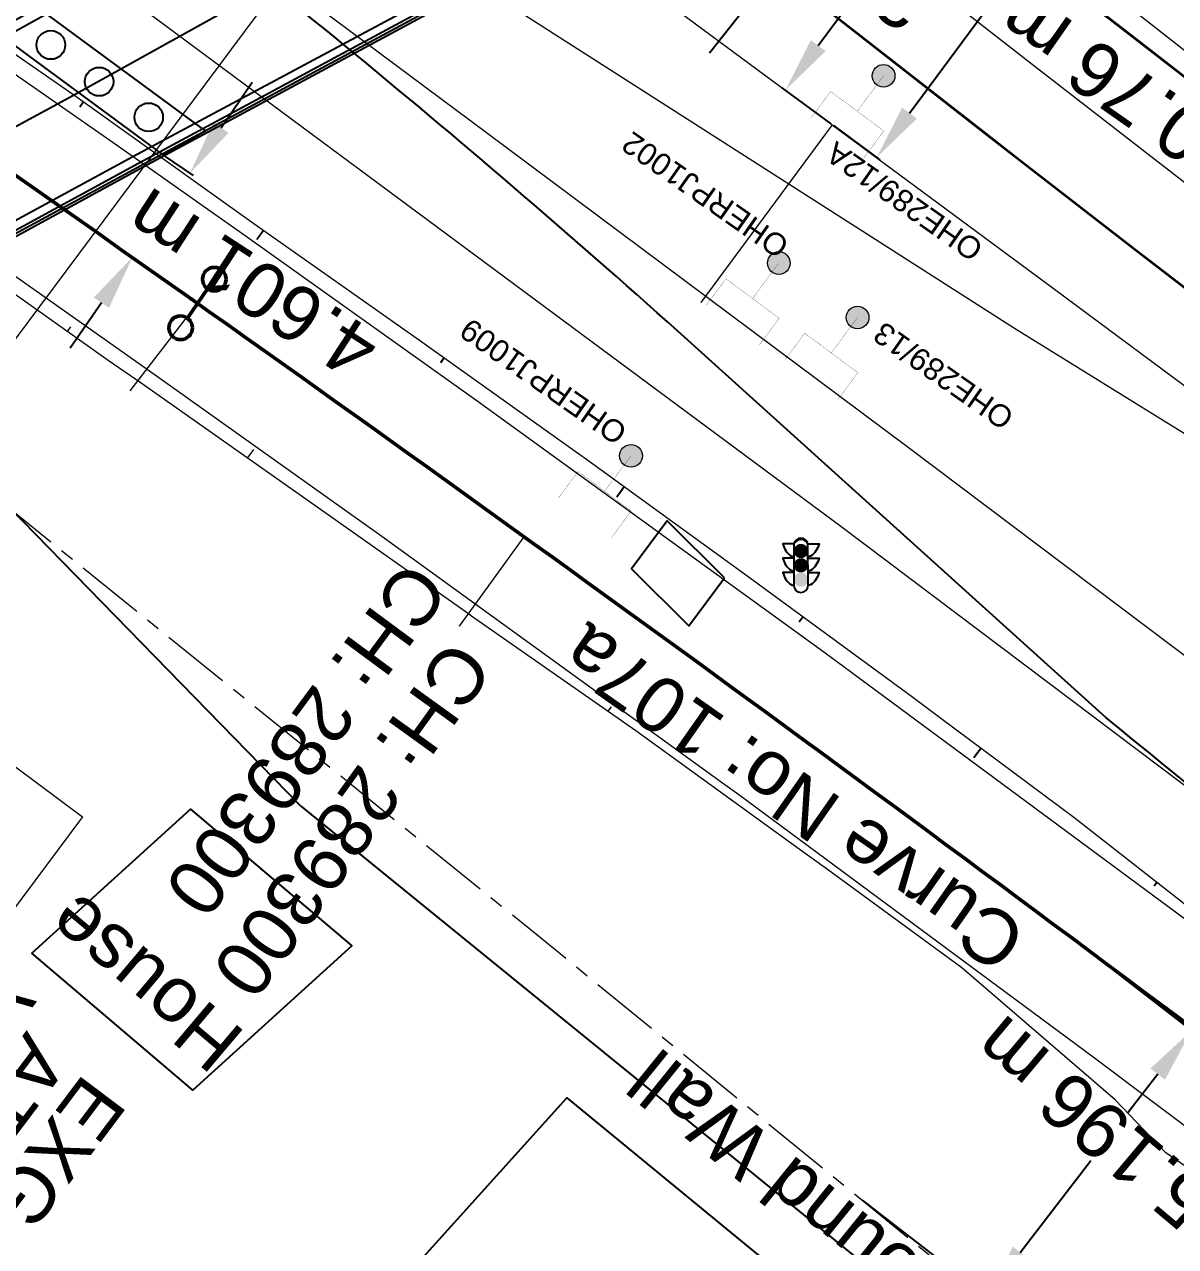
# Model space of a CAD drawing. Header units: metres. Extents: x 644418 to 1306172, y 3366650 to 6747308.
# Drawn here: x 653384.9 to 653437, y 3373385.6 to 3373441 of the extents above; entities that cross this region are included whole.
import ezdxf
from ezdxf.enums import TextEntityAlignment as Align

# ---------------------------------------------------------------- set-up
doc = ezdxf.new("R2010")
doc.units = ezdxf.units.M
doc.header["$MEASUREMENT"] = 0
doc.linetypes.add('CENTER', pattern=[2, 1.25, -0.25, 0.25, -0.25])
doc.layers.get('Defpoints').update_dxf_attribs({"lineweight": 0})
for name, color, linetype in [('BRIDGE_PARAPET', 7, 'Continuous'), ('C-ROAD-CNTR-N', 92, 'Continuous'), ('C-ROAD-CORR', 5, 'Continuous'), ('C-ROAD-STAN', 11, 'Continuous'), ('COMPOUND_WALL', 251, 'Continuous'), ('DFCC Boundary', 6, 'CENTER'), ('Dimension', 10, 'Continuous'), ('GRILL', 251, 'Continuous'), ('IR PROPOSALS', 190, 'Continuous'), ('PIER_OR_ABUTMENT', 7, 'Continuous'), ('PROPOSED DFCC FORMATION LINE', 187, 'Continuous'), ('PROPOSED FORMATION LINE - Connecting line', 187, 'Continuous'), ('RESIDENTIAL_BL_PUC', 251, 'Continuous'), ('SIGNAL_POST', 8, 'Continuous'), ('SUB_ROAD_CENTRE', 34, 'Continuous'), ('SUB_ROAD_EDGE', 34, 'Continuous'), ('toe line', 14, 'Continuous'), ('TOPO_TEXT', 251, 'Continuous')]:
    doc.layers.add(name, color=color, linetype=linetype)
for name, color, linetype, lineweight in [('Existing Chainage', 7, 'Continuous', 0), ('Existing IR Track', 143, 'Continuous', 0), ('Existing Railway Boundary', 7, 'CENTER', 0), ('IR Proposed Chainage', 190, 'Continuous', 0), ('IR Proposed Curve_Details', 190, 'Continuous', 0), ('LC DETAILS IN PLAN', 7, 'Continuous', 0), ('OHE MAST', 8, 'Continuous', 0), ('OHE MAST TEXT', 8, 'Continuous', 0), ('PROPOSED DFCC TOE LINE', 239, 'Continuous', 0), ('PROPOSED DFCC TOE SLOPES - Cut & Connection', 239, 'Continuous', 0), ('PROPOSED DFCC TRACK', 1, 'Continuous', 0)]:
    doc.layers.add(name, color=color, linetype=linetype, lineweight=lineweight)
doc.styles.get("Standard").update_dxf_attribs({"font": 'arial.ttf'})
doc.styles.add('Style-Arial', font='arial.ttf')
doc.dimstyles.new('DIM', dxfattribs={"dimtxt": 2.5, "dimasz": 2.5, "dimexe": 0.18, "dimexo": 0.0625, "dimgap": 0.09, "dimtad": 0, "dimtih": 1, "dimtoh": 1, "dimdec": 3, "dimzin": 0, "dimdsep": 46, "dimtxsty": 'Standard', "dimcen": 0.09, "dimadec": 0, "dimazin": 0, "dimtfac": 1, "dimtdec": 3, "dimtofl": 0, "dimtmove": 0, "dimatfit": 3, "dimfxl": 1, "dimtolj": 1, "dimtzin": 0, "dimarcsym": 0})

# ---------------------------------------------------------------- blocks, each defined once
blk = doc.blocks.new('SIG')
for color, points in [(1, [(-0.216, 0.418, 0.180295), (-0.007, 0.33, -0.00255), (0.006, 0.33, -0.00255), (0.018, 0.33, 0.180295), (0.227, 0.418, -0.002654), (0.247, 0.438, 0.184495), (0.329, 0.654, 1.000001), (-0.318, 0.654, 0.184495), (-0.236, 0.438, -0.002654)]), (2, [(0.227, -0.23, -0.002654), (0.247, -0.21, 0.184495), (0.329, 0.006, 1.000001), (-0.318, 0.006, 0.184495), (-0.236, -0.21, -0.002654), (-0.216, -0.23, 0.180295), (-0.007, -0.317, -0.00255), (0.006, -0.317, -0.00255), (0.018, -0.317, 0.180295)]), (3, [(0.227, -0.878, -0.002654), (0.247, -0.857, 0.184495), (0.329, -0.641, 1.000001), (-0.318, -0.641, 0.184495), (-0.236, -0.857, -0.002654), (-0.216, -0.878, 0.395599)])]:
    blk.add_hatch(color=color).paths.add_polyline_path(points)
for p, q in [((-0.311, 0.978), (-0.318, -0.904)), ((0.329, -0.904), (0.322, 0.978))]:
    blk.add_line(p, q)
for points in [[(-0.311, 0.978), (-0.812, 0.978, 0.198758), (-0.425, 0.415, 0.003814), (-0.313, 0.39, 0.003814)], [(0.322, 0.978), (0.824, 0.978, -0.198758), (0.436, 0.415, -0.003814), (0.324, 0.39, -0.003814)], [(-0.313, 0.33), (-0.812, 0.33, 0.198758), (-0.425, -0.233, 0.003727), (-0.316, -0.257, 0.003727)], [(0.324, 0.33), (0.824, 0.33, -0.198758), (0.436, -0.233, -0.003727), (0.327, -0.257, -0.003727)], [(-0.316, -0.317), (-0.812, -0.317, 0.198758), (-0.425, -0.88, 0.003639), (-0.318, -0.904)], [(0.327, -0.317), (0.824, -0.317, -0.198758), (0.436, -0.88, -0.003639), (0.329, -0.904)]]:
    blk.add_lwpolyline(points, format="xyb")
for centre, radius, start, end in [((0.006, 0.908), 0.324, 12.4049, 167.5951), ((0.006, 0.811), 0.357, 27.7578, 152.2422), ((0.006, -0.896), 0.324, 181.4572, 358.5428)]:
    blk.add_arc(centre, radius, start, end)
blk = doc.blocks.new('OHE MAST')
h = blk.add_hatch(color=256)
edge = h.paths.add_edge_path()
edge.add_arc((0, 0), 0.514, 0, 360)
at = {"const_width": 0.01, "flags": 128}
for points in [[(1.5, 3.5), (1.5, 2), (-1.5, 2), (-1.5, 3.5)], [(0, 2), (0, 0)]]:
    blk.add_lwpolyline(points, dxfattribs=at)
blk.add_circle((0, 0), 0.514)
blk = doc.blocks.new('*D1501')
at = {"layer": 'Defpoints', "color": 0, "transparency": 16777216}
for p in [(653432.064, 3373399.813), (653437.739, 3373395.433), (653422.779, 3373387.785)]:
    blk.add_point(p, dxfattribs=at)
at = {"layer": 'Dimension', "color": 0, "lineweight": -2, "transparency": 16777216}
for p, q in [((653432.114, 3373399.775), (653437.882, 3373395.323)), ((653436.212, 3373393.454), (653434.861, 3373391.705)), ((653429.981, 3373385.383), (653433.19, 3373389.54)), ((653422.828, 3373387.746), (653428.596, 3373383.294))]:
    blk.add_line(p, q, dxfattribs=at)
at = {"layer": 'Dimension', "color": 0, "transparency": 16777216}
for points in [[(653435.882, 3373393.708), (653436.541, 3373393.199), (653437.739, 3373395.433)], [(653429.652, 3373385.638), (653430.311, 3373385.128), (653428.454, 3373383.404)]]:
    blk.add_solid(points, dxfattribs=at)
at = {"layer": 'Dimension', "color": 0, "lineweight": 0, "transparency": 16777216, "insert": (653434.026, 3373390.622), "char_height": 2.5, "attachment_point": 5, "rotation": 140}
blk.add_mtext('\\A1;15.196 m', dxfattribs=at)
blk = doc.blocks.new('*D1503')
at = {"layer": 'Defpoints', "color": 0, "transparency": 16777216}
for p in [(653416.537, 3373450.162), (653414.306, 3373447.347), (653421.25, 3373446.426)]:
    blk.add_point(p, dxfattribs=at)
at = {"layer": 'Dimension', "color": 0, "lineweight": -2, "transparency": 16777216}
for p, q in [((653416.586, 3373450.123), (653421.391, 3373446.314)), ((653422.803, 3373448.385), (653424.356, 3373450.345)), ((653414.355, 3373447.308), (653419.16, 3373443.5)), ((653417.466, 3373441.652), (653415.913, 3373439.693))]:
    blk.add_line(p, q, dxfattribs=at)
at = {"layer": 'Dimension', "color": 0, "transparency": 16777216}
for points in [[(653422.477, 3373448.644), (653423.13, 3373448.127), (653421.25, 3373446.426)], [(653417.14, 3373441.911), (653417.793, 3373441.393), (653419.019, 3373443.611)]]:
    blk.add_solid(points, dxfattribs=at)
at = {"layer": 'Dimension', "color": 0, "lineweight": 0, "transparency": 16777216, "insert": (653420.135, 3373445.019), "char_height": 2.5, "attachment_point": 5, "rotation": 147}
blk.add_mtext('\\A1;3.592 m', dxfattribs=at)
blk = doc.blocks.new('*D1506')
at = {"layer": 'Defpoints', "color": 0, "transparency": 16777216}
for p in [(653391.15, 3373435.087), (653388.553, 3373431.289), (653389.769, 3373430.457)]:
    blk.add_point(p, dxfattribs=at)
at = {"layer": 'Dimension', "color": 0, "lineweight": -2, "transparency": 16777216}
for p, q in [((653393.777, 3373436.319), (653395.188, 3373438.383)), ((653391.202, 3373435.052), (653392.515, 3373434.154)), ((653388.604, 3373431.254), (653389.917, 3373430.356)), ((653388.358, 3373428.394), (653386.946, 3373426.33))]:
    blk.add_line(p, q, dxfattribs=at)
at = {"layer": 'Dimension', "color": 0, "transparency": 16777216}
for points in [[(653393.433, 3373436.554), (653394.121, 3373436.084), (653392.366, 3373434.255)], [(653388.014, 3373428.629), (653388.702, 3373428.159), (653389.769, 3373430.457)]]:
    blk.add_solid(points, dxfattribs=at)
at = {"layer": 'Dimension', "color": 0, "lineweight": 0, "transparency": 16777216, "insert": (653395.182, 3373429.23), "char_height": 2.5, "attachment_point": 5, "rotation": 147}
blk.add_mtext('\\A1;4.601 m', dxfattribs=at)
blk = doc.blocks.new('*D1867')
at = {"layer": 'Defpoints', "color": 0, "linetype": 'Continuous', "ltscale": 0.5, "transparency": 16777216}
for p in [(653433.813, 3373453.148), (653435.82, 3373451.666), (653421.476, 3373436.452)]:
    blk.add_point(p, dxfattribs=at)
at = {"layer": 'DFCC Boundary', "color": 0, "linetype": 'Continuous', "lineweight": -2, "ltscale": 0.5, "transparency": 16777216}
for p, q in [((653433.863, 3373453.111), (653435.965, 3373451.559)), ((653424.969, 3373436.98), (653434.334, 3373449.655)), ((653421.526, 3373436.415), (653423.628, 3373434.862))]:
    blk.add_line(p, q, dxfattribs=at)
at = {"layer": 'DFCC Boundary', "color": 0, "linetype": 'Continuous', "ltscale": 0.5, "transparency": 16777216}
for points in [[(653433.999, 3373449.902), (653434.67, 3373449.407), (653435.82, 3373451.666)], [(653424.634, 3373437.227), (653425.304, 3373436.732), (653423.483, 3373434.969)]]:
    blk.add_solid(points, dxfattribs=at)
at = {"layer": 'DFCC Boundary', "color": 0, "linetype": 'Continuous', "ltscale": 0.5, "transparency": 16777216, "insert": (653434.595, 3373438.069), "char_height": 2.5, "attachment_point": 5, "rotation": 145}
blk.add_mtext('\\A1;20.76 m', dxfattribs=at)
blk = doc.blocks.new('*D1868')
at = {"layer": 'Defpoints', "color": 0, "linetype": 'Continuous', "ltscale": 0.5, "transparency": 16777216}
for p in [(653438.639, 3373464.132), (653440.767, 3373462.559), (653421.476, 3373436.452)]:
    blk.add_point(p, dxfattribs=at)
at = {"layer": 'DFCC Boundary', "color": 0, "linetype": 'Continuous', "lineweight": -2, "ltscale": 0.5, "transparency": 16777216}
for p, q in [((653440.717, 3373462.596), (653438.494, 3373464.239)), ((653420.834, 3373440.035), (653437.153, 3373462.121)), ((653421.426, 3373436.489), (653419.203, 3373438.131))]:
    blk.add_line(p, q, dxfattribs=at)
at = {"layer": 'DFCC Boundary', "color": 0, "linetype": 'Continuous', "ltscale": 0.5, "transparency": 16777216}
for points in [[(653436.818, 3373462.369), (653437.488, 3373461.873), (653438.639, 3373464.132)], [(653420.499, 3373440.283), (653421.169, 3373439.788), (653419.348, 3373438.024)]]:
    blk.add_solid(points, dxfattribs=at)
at = {"layer": 'DFCC Boundary', "color": 0, "linetype": 'Continuous', "ltscale": 0.5, "transparency": 16777216, "insert": (653427.855, 3373456.221), "char_height": 2.5, "attachment_point": 5, "rotation": 145}
blk.add_mtext('\\A1;32.46 m', dxfattribs=at)

msp = doc.modelspace()

# ---------------------------------------------------------------- linework, layer by layer
at = {"layer": 'BRIDGE_PARAPET', "linetype": 'Continuous'}
for points in [[(653206.44, 3373275.72, 273.232), (653294.92, 3373373.208, 276.923), (653306.134, 3373384.737, 277.417), (653313.992, 3373391.273, 277.745), (653323.374, 3373397.796, 278.042), (653335.685, 3373404.994, 278.453), (653360.951, 3373418.879, 278.987), (653390.042, 3373434.719, 279.114), (653410.549, 3373445.764, 279.223), (653420.361, 3373452.028, 279.317), (653429.906, 3373462.373, 279.167), (653435.736, 3373474.772, 278.794), (653438.377, 3373486.383, 278.395), (653439.82, 3373504.247, 277.755), (653442.22, 3373533.556, 276.681), (653445.599, 3373571.064, 275.567), (653448.131, 3373594.696, 274.844), (653451.241, 3373616.826, 274.141), (653457.184, 3373655.546, 272.991), (653464.501, 3373703.492, 271.481)], [(653464.773, 3373703.453, 271.486), (653457.449, 3373655.48, 272.986), (653451.439, 3373616.756, 274.169), (653448.329, 3373594.626, 274.872), (653445.797, 3373570.994, 275.595), (653442.418, 3373533.486, 276.709), (653440.018, 3373504.177, 277.783), (653438.575, 3373486.313, 278.423), (653435.934, 3373474.702, 278.822), (653430.11, 3373462.187, 279.153), (653420.565, 3373451.842, 279.303), (653410.753, 3373445.578, 279.209), (653390.246, 3373434.533, 279.1), (653361.032, 3373418.593, 278.985), (653335.743, 3373404.754, 278.454), (653323.469, 3373397.598, 278.029), (653314.156, 3373391.103, 277.732), (653306.298, 3373384.567, 277.404), (653295.116, 3373373.012, 276.923), (653265.419, 3373340.427, 275.652), (653235.314, 3373307.141, 274.393)]]:
    msp.add_polyline3d(points, dxfattribs=at)
at = {"layer": 'C-ROAD-CNTR-N', "color": 190, "linetype": 'Continuous', "lineweight": 50, "flags": 128}
for points in [[(653392.4241, 3373428.5629), (653391.3701, 3373429.3072), (653390.3156, 3373430.0509), (653389.2607, 3373430.794), (653388.2054, 3373431.5364), (653387.1497, 3373432.2783), (653386.0935, 3373433.0196), (653385.037, 3373433.7603), (653383.9801, 3373434.5005)], [(653392.2521, 3373427.6976), (653393.1676, 3373429.0184)]]:
    msp.add_lwpolyline(points, dxfattribs=at)
msp.add_lwpolyline([(653444.3638, 3373390.5893, 0.0080431), (653392.4241, 3373428.5629)], format="xyb", dxfattribs=at)
at = {"layer": 'C-ROAD-CNTR-N', "color": 190, "linetype": 'Continuous', "lineweight": 50}
for centre in [(653393.4728, 3373429.4587), (653391.9469, 3373427.2573)]:
    msp.add_circle(centre, 0.5357, dxfattribs=at)
at = {"layer": 'C-ROAD-CORR', "color": 11, "linetype": 'Continuous', "lineweight": -3}
for p, q in [((653392.4264, 3373428.5662, 267.7132), (653392.4241, 3373428.5629, 268.1132)), ((653392.4241, 3373428.5629, 267.7132), (653392.4264, 3373428.5662, 267.7132))]:
    msp.add_line(p, q, dxfattribs=at)
at = {"layer": 'C-ROAD-STAN', "color": 11, "linetype": 'Continuous', "lineweight": -3}
msp.add_circle((653392.4241, 3373428.5629), 0.05, dxfattribs=at)
at = {"layer": 'COMPOUND_WALL', "ltscale": 5}
msp.add_line((653397.378, 3373405.607), (653363.941, 3373439.873), dxfattribs=at)
at = {"layer": 'COMPOUND_WALL', "linetype": 'Continuous'}
msp.add_polyline3d([(653397.378, 3373405.607, 268.294), (653447.511, 3373364.858, 267.276)], dxfattribs=at)
at = {"layer": 'Existing Chainage', "color": 0, "linetype": 'Continuous', "lineweight": 13, "flags": 128}
msp.add_lwpolyline([(653415.5334, 3373428.4093), (653421.4761, 3373436.452)], dxfattribs=at)
at = {"layer": 'Existing IR Track', "flags": 128}
for points in [[(653506.3207, 3373353.1243), (653482.1744, 3373372.2848), (653450.791, 3373396.4534), (653421.9196, 3373418.2064), (653383.4214, 3373446.7403), (653355.0438, 3373467.6945), (653331.164, 3373485.2442), (653322.0421, 3373492.0109), (653304.4983, 3373504.9733), (653304.2022, 3373505.2013), (653298.9105, 3373509.1454), (653277.3417, 3373525.0611), (653271.7085, 3373529.2226), (653267.6726, 3373532.2032), (653262.331, 3373536.1541), (653238.8115, 3373553.5782), (653225.6563, 3373563.2586), (653201.0742, 3373581.5641), (653174.1568, 3373601.5586), (653150.8967, 3373618.7451)], [(653360.1747, 3373475.8071), (653378.8232, 3373462.1861), (653385.1395, 3373457.4418), (653390.0208, 3373453.8669), (653402.3702, 3373444.7422), (653408.9949, 3373440.5002), (653429.7214, 3373427.24), (653437.7712, 3373422.2574), (653440.9324, 3373420.251), (653444.396, 3373417.9937), (653450.1846, 3373414.2185), (653458.9801, 3373408.0513), (653467.6061, 3373401.5867)], [(653357.7978, 3373471.7026), (653367.2776, 3373464.7145), (653373.0763, 3373460.4049), (653387.1293, 3373450.0162), (653405.8059, 3373436.0953), (653424.8494, 3373421.901), (653439.2893, 3373411.0237), (653453.6079, 3373400.237), (653469.3095, 3373388.1441), (653485.0421, 3373376.0274), (653497.183, 3373366.6049)], [(653376.23, 3373469.8555), (653393.0325, 3373457.469), (653411.52, 3373443.8086), (653431.0731, 3373429.3607), (653438.8585, 3373423.5719), (653441.7676, 3373421.3812), (653445.0928, 3373418.8665), (653450.5834, 3373414.7133), (653459.2225, 3373408.1259), (653467.6229, 3373401.5735), (653474.9041, 3373395.7322), (653488.0181, 3373385.2114), (653502.3187, 3373373.5765)]]:
    msp.add_lwpolyline(points, dxfattribs=at)
at = {"layer": 'Existing Railway Boundary', "color": 244, "ltscale": 2.5, "flags": 128}
msp.add_lwpolyline([(653287.1868, 3373490.7761), (653287.1868, 3373490.7761), (653292.5786, 3373487.0389), (653297.5635, 3373483.6522), (653306.0342, 3373477.8261), (653312.2973, 3373473.5275), (653319.1325, 3373468.8218), (653324.4146, 3373465.1867), (653330.0555, 3373461.3048), (653336.5668, 3373456.8592), (653336.6384, 3373456.8173), (653340.7282, 3373453.9974), (653343.2403, 3373451.9847), (653352.4152, 3373444.6524), (653358.0285, 3373440.1303), (653371.6525, 3373429.2121), (653389.7347, 3373414.6037), (653408.162, 3373399.7164), (653422.1189, 3373388.3233), (653435.9047, 3373377.0691), (653451.0231, 3373364.4563), (653461.997, 3373355.304), (653466.3705, 3373351.8768), (653478.3874, 3373342.3877), (653490.2903, 3373332.9886), (653503.0713, 3373322.8822), (653515.8676, 3373312.764), (653539.401, 3373294.3874), (653563.1455, 3373275.8459), (653576.9172, 3373265.4499), (653590.5516, 3373255.1576), (653605.287, 3373244.0961), (653605.3129, 3373244.0761), (653620.1179, 3373233.1556), (653628.6761, 3373226.8733)], dxfattribs=at)
at = {"layer": 'GRILL', "linetype": 'Continuous'}
msp.add_polyline3d([(653464.601, 3373703.529, 271.727), (653457.328, 3373655.496, 273.233), (653451.257, 3373616.798, 274.412), (653448.337, 3373594.631, 274.807), (653445.955, 3373571, 275.842), (653442.531, 3373533.534, 276.956), (653441.522, 3373521.895, 277.358), (653438.579, 3373486.334, 278.423), (653435.979, 3373474.497, 278.854), (653430.121, 3373462.617, 279.152), (653420.48, 3373451.954, 279.333), (653410.619, 3373445.641, 279.23), (653391.759, 3373435.472, 279.392), (653360.938, 3373418.775, 279.254), (653335.679, 3373404.865, 278.697), (653323.413, 3373397.684, 278.319), (653314.015, 3373391.165, 277.98), (653294.953, 3373373.08, 277.175), (653265.306, 3373340.499, 275.909), (653235.253, 3373307.284, 274.636), (653206.467, 3373275.634, 273.4), (653174.115, 3373239.813, 272.036)], dxfattribs=at)
msp.add_polyline3d([(653416.586, 3373415.93, 269.926), (653413.989, 3373418.512, 269.775), (653412.375, 3373416.343, 269.817), (653414.9742, 3373413.7588, 269.817)], close=True, dxfattribs=at)
at = {"layer": 'IR PROPOSALS'}
msp.add_lwpolyline([(653454.6385, 3373393.3574, -0.0119973), (653433.8584, 3373409.6126), (653415.3863, 3373426.2794, 0.0224549), (653384.8063, 3373451.4751)], format="xyb", dxfattribs=at)
at = {"layer": 'IR Proposed Chainage', "flags": 128}
for points in [[(653389.6546, 3373424.4), (653392.7098, 3373428.358)], [(653404.5864, 3373413.7379), (653407.5097, 3373417.7943)]]:
    msp.add_lwpolyline(points, dxfattribs=at)
at = {"layer": 'LC DETAILS IN PLAN', "linetype": 'Continuous', "lineweight": 0, "flags": 128}
msp.add_lwpolyline([(653396.555, 3373442.9901), (653375.1683, 3373414.2949), (653387.5011, 3373405.1032), (653359.7688, 3373367.894)], dxfattribs=at)
at = {"layer": 'PIER_OR_ABUTMENT', "linetype": 'Continuous'}
msp.add_lwpolyline([(653385.47, 3373441.766), (653393.07, 3373436.155), (653391.15, 3373435.087), (653383.55, 3373440.698)], close=True, dxfattribs=at)
for centre, radius in [((653386.069, 3373440.066, 268.889), 0.649), ((653388.2565, 3373438.4035, 268.815), 0.6476), ((653390.5015, 3373436.791, 268.9), 0.6461)]:
    msp.add_circle(centre, radius, dxfattribs=at)
at = {"layer": 'PROPOSED DFCC FORMATION LINE', "lineweight": 0, "flags": 128}
for points in [[(653469.9177, 3373404.2458), (653462.9486, 3373409.5389), (653461.7337, 3373410.4621), (653455.981, 3373414.8379), (653449.0183, 3373420.1473), (653445.8177, 3373422.5947), (653442.0639, 3373425.4717), (653435.1214, 3373430.8155), (653429.9536, 3373434.8159), (653428.1941, 3373436.183), (653421.2857, 3373441.5788), (653414.3997, 3373447.0072), (653414.1833, 3373447.1787), (653406.6938, 3373453.1492), (653399.0236, 3373459.3356), (653398.5481, 3373459.7215), (653391.3893, 3373465.5663), (653383.7911, 3373471.841)], [(653469.9479, 3373404.2857), (653462.9789, 3373409.5787), (653461.764, 3373410.5019), (653456.0113, 3373414.8777), (653449.0487, 3373420.1871), (653445.8481, 3373422.6344), (653442.0944, 3373425.5114), (653435.1519, 3373430.855), (653429.9843, 3373434.8554), (653428.2248, 3373436.2225), (653421.3165, 3373441.6182), (653414.4307, 3373447.0464), (653414.2144, 3373447.2178), (653406.7251, 3373453.1882), (653399.0551, 3373459.3744), (653398.5796, 3373459.7604), (653391.421, 3373465.6049), (653383.8231, 3373471.8795)], [(653474.4835, 3373410.2588), (653474.4835, 3373410.2588), (653467.5164, 3373415.5504), (653466.3022, 3373416.473), (653460.5546, 3373420.8449), (653453.6016, 3373426.147), (653450.4067, 3373428.59), (653446.6607, 3373431.4611), (653439.7354, 3373436.7915), (653434.5831, 3373440.78), (653432.8293, 3373442.1427), (653425.9458, 3373447.519), (653419.0884, 3373452.9248), (653418.873, 3373453.0955), (653411.4167, 3373459.0396), (653403.7804, 3373465.1986), (653403.307, 3373465.5828), (653396.18, 3373471.4017)], [(653474.5138, 3373410.2986), (653474.5138, 3373410.2986), (653467.5466, 3373415.5902), (653466.3325, 3373416.5129), (653460.5849, 3373420.8847), (653453.6319, 3373426.1868), (653450.4371, 3373428.6297), (653446.6911, 3373431.5007), (653439.766, 3373436.8311), (653434.6137, 3373440.8195), (653432.86, 3373442.1821), (653425.9766, 3373447.5584), (653419.1195, 3373452.964), (653418.9041, 3373453.1347), (653411.448, 3373459.0786), (653403.812, 3373465.2374), (653403.3386, 3373465.6217), (653396.2117, 3373471.4403)]]:
    msp.add_lwpolyline(points, dxfattribs=at)
at = {"layer": 'PROPOSED DFCC TOE LINE', "lineweight": 0, "flags": 128}
msp.add_lwpolyline([(653418.5618, 3373454.8948), (653420.746, 3373457.6608), (653425.4439, 3373453.9511), (653423.2779, 3373451.2081), (653426.7174, 3373448.5027), (653433.5073, 3373443.0144), (653435.1988, 3373441.5732), (653440.3274, 3373437.5581), (653447.2212, 3373432.1914), (653450.9156, 3373429.2548), (653454.0968, 3373426.7953), (653461.0204, 3373421.4567), (653466.7439, 3373417.0541), (653467.953, 3373416.1249), (653474.8913, 3373410.7958)], dxfattribs=at)
at = {"layer": 'PROPOSED DFCC TOE SLOPES - Cut & Connection', "color": 190, "flags": 128}
for points in [[(653387.3784, 3373437.2617), (653387.544, 3373437.4989)], [(653387.3784, 3373437.2617), (653387.544, 3373437.4989)], [(653387.3916, 3373437.2523), (653387.5581, 3373437.4889)], [(653387.3916, 3373437.2523), (653387.5581, 3373437.4889)], [(653395.4024, 3373431.2598), (653395.6982, 3373431.68)], [(653395.4024, 3373431.2598), (653395.6982, 3373431.68)], [(653395.4182, 3373431.2486), (653395.7161, 3373431.6674)], [(653395.4182, 3373431.2486), (653395.7161, 3373431.6674)], [(653499.8956, 3373341.1131), (653483.6104, 3373352.7468), (653472.5186, 3373361.5103), (653467.9302, 3373365.1621), (653464.5483, 3373367.5443), (653456.4076, 3373373.3435), (653451.5929, 3373376.6845), (653448.1952, 3373379.0326), (653441.39, 3373386.563), (653436.5782, 3373389.8978), (653434.2792, 3373392.2936), (653427.341, 3373398.2619), (653421.2458, 3373402.7173), (653419.9674, 3373403.6478), (653412.5728, 3373409.0044), (653405.0861, 3373414.233), (653404.9917, 3373414.3002), (653397.6206, 3373419.489), (653390.1533, 3373424.7416), (653388.6657, 3373425.7777), (653381.997, 3373430.4939)], [(653386.9523, 3373427.3013), (653386.8057, 3373427.0932)], [(653386.9523, 3373427.3013), (653386.8057, 3373427.0932)], [(653395.2456, 3373421.7422), (653394.9694, 3373421.3539)], [(653395.2456, 3373421.7422), (653394.9694, 3373421.3539)], [(653411.7027, 3373419.6042), (653412.038, 3373420.0705)], [(653411.7027, 3373419.6042), (653412.038, 3373420.0705)], [(653411.7185, 3373419.5927), (653412.056, 3373420.0574)], [(653411.7185, 3373419.5927), (653412.056, 3373420.0574)], [(653403.2474, 3373415.7739), (653403.1301, 3373415.6107)], [(653403.2474, 3373415.7739), (653403.1301, 3373415.6107)], [(653419.9752, 3373413.9442), (653420.141, 3373414.1725)], [(653419.9752, 3373413.9442), (653420.141, 3373414.1725)], [(653419.9913, 3373413.9323), (653420.1583, 3373414.1599)], [(653419.9913, 3373413.9323), (653420.1583, 3373414.1599)], [(653411.4542, 3373410.0917), (653411.3067, 3373409.8886)], [(653411.4542, 3373410.0917), (653411.3067, 3373409.8886)], [(653427.8871, 3373407.7894), (653428.2078, 3373408.2265)], [(653427.8871, 3373407.7894), (653428.2078, 3373408.2265)], [(653427.9041, 3373407.7769), (653428.2271, 3373408.2122)], [(653427.9041, 3373407.7769), (653428.2271, 3373408.2122)], [(653436.0573, 3373401.9831), (653436.1796, 3373402.148)], [(653436.0573, 3373401.9831), (653436.1796, 3373402.148)], [(653436.0719, 3373401.9719), (653436.1949, 3373402.1361)], [(653436.0719, 3373401.9719), (653436.1949, 3373402.1361)]]:
    msp.add_lwpolyline(points, dxfattribs=at)
at = {"layer": 'PROPOSED DFCC TOE SLOPES - Cut & Connection', "color": 190}
for points in [[(653496.7304, 3373345.5973, 267.4639), (653480.8986, 3373357.8183, 267.4699), (653473.8617, 3373363.2503, 267.4725), (653465.0673, 3373370.0353, 267.4758), (653449.2147, 3373382.1968, 267.4817), (653442.1466, 3373387.5637, 267.4843), (653433.2824, 3373394.2273, 267.4876), (653417.2329, 3373406.098, 267.4936), (653416.4969, 3373406.6364, 267.4938), (653401.0655, 3373417.8075, 267.4995), (653390.5451, 3373425.2959, 267.5033), (653384.7813, 3373429.3561, 267.5054), (653368.393, 3373440.7825, 267.5113), (653357.7602, 3373448.1462, 267.5152), (653351.9529, 3373452.1651, 267.5172), (653335.5069, 3373463.5463, 267.5232), (653319.061, 3373474.9275, 267.5291)], [(653501.3133, 3373351.5342, 267.4639), (653485.4815, 3373363.7552, 267.4699), (653478.4446, 3373369.1872, 267.4725), (653469.6456, 3373375.9757, 267.4758), (653453.7616, 3373388.1613, 267.4817), (653446.6699, 3373393.5462, 267.4843), (653437.7723, 3373400.2348, 267.4876), (653421.6626, 3373412.1501, 267.4936), (653420.9238, 3373412.6905, 267.4938), (653405.4345, 3373423.9036, 267.4995), (653394.8746, 3373431.4201, 267.5033), (653389.091, 3373435.4943, 267.5054), (653372.6674, 3373446.9452, 267.5113), (653362.0282, 3373454.3134, 267.5152), (653356.2208, 3373458.3324, 267.5172), (653339.7749, 3373469.7136, 267.5232)]]:
    msp.add_polyline3d(points, dxfattribs=at)
at = {"layer": 'PROPOSED DFCC TRACK', "color": 12, "flags": 128}
msp.add_lwpolyline([(653890.1959, 3373089.8846), (653472.2157, 3373407.2722), (653465.2476, 3373412.5645), (653458.2829, 3373417.8613), (653451.3251, 3373423.1671), (653444.3775, 3373428.4862), (653437.4437, 3373433.8233), (653430.5271, 3373439.1826), (653423.6312, 3373444.5686), (653416.7596, 3373449.9856, -0.0057837), (653386.2193, 3373474.7641)], format="xyb", dxfattribs=at)
at = {"layer": 'PROPOSED FORMATION LINE - Connecting line', "lineweight": 0, "flags": 128}
for points in [[(653374.3225, 3373446.7561), (653377.409, 3373444.5694), (653378.8917, 3373443.5159), (653387.1168, 3373437.8038), (653393.7911, 3373433.0416), (653395.2709, 3373431.9807), (653402.7701, 3373426.703), (653410.1409, 3373421.4454), (653410.2355, 3373421.3775), (653417.6595, 3373415.9943), (653425.0517, 3373410.5676), (653426.3291, 3373409.6244), (653432.4122, 3373405.0982), (653439.6337, 3373399.4432), (653442.2204, 3373397.4057), (653446.8521, 3373393.7871), (653454.9022, 3373387.823), (653458.2481, 3373385.3809), (653462.9866, 3373381.9105), (653470.9239, 3373375.8142), (653474.1936, 3373373.2797), (653478.8284, 3373369.6844), (653486.4066, 3373363.7735)], [(653499.8956, 3373341.1131), (653483.6104, 3373352.7468), (653472.5186, 3373361.5103), (653467.9302, 3373365.1621), (653464.5483, 3373367.5443), (653456.4076, 3373373.3435), (653451.5929, 3373376.6845), (653448.1952, 3373379.0326), (653441.39, 3373386.563), (653436.5782, 3373389.8978), (653434.2792, 3373392.2936), (653427.341, 3373398.2619), (653421.2458, 3373402.7173), (653419.9674, 3373403.6478), (653412.5728, 3373409.0044), (653405.0861, 3373414.233), (653404.9917, 3373414.3002), (653397.6206, 3373419.489), (653390.1533, 3373424.7416), (653388.6657, 3373425.7777), (653381.997, 3373430.4939)]]:
    msp.add_lwpolyline(points, dxfattribs=at)
at = {"layer": 'RESIDENTIAL_BL_PUC', "linetype": 'Continuous'}
for points in [[(653385.212, 3373398.934, 271.614), (653392.39, 3373405.452, 270.974), (653399.697, 3373399.264, 271.509), (653392.5034, 3373392.7318, 271.509)], [(653400.336, 3373382.281, 271.94), (653409.444, 3373392.384, 271.924), (653422.378, 3373381.751, 271.565), (653413.27, 3373371.648, 271.565)]]:
    msp.add_polyline3d(points, close=True, dxfattribs=at)
at = {"layer": 'SUB_ROAD_CENTRE', "linetype": 'Continuous'}
msp.add_polyline3d([(653232.021, 3373310.079, 273.721), (653262.461, 3373343.699, 275.039), (653291.346, 3373375.819, 276.228), (653303.038, 3373387.956, 276.792), (653311.883, 3373395.472, 277.124), (653320.917, 3373401.597, 277.439), (653334.062, 3373409.09, 277.813), (653358.881, 3373422.509, 278.343), (653387.064, 3373437.784, 278.358), (653408.346, 3373449.6, 278.339), (653416.996, 3373455.603, 278.295), (653425.202, 3373464.62, 278.109), (653431.347, 3373476.429, 277.804), (653433.456, 3373486.588, 277.448), (653435.542, 3373504.19, 276.948), (653438.32, 3373533.71, 276.043), (653441.659, 3373571.47, 274.906), (653443.954, 3373595.094, 274.184), (653447.012, 3373616.963, 273.565), (653452.962, 3373655.505, 272.312), (653460.394, 3373704.4, 270.767), (653466.58, 3373745.419, 269.475)], dxfattribs=at)
at = {"layer": 'SUB_ROAD_EDGE', "linetype": 'Continuous'}
for points in [[(653138.931, 3373212.941, 269.707), (653167.901, 3373244.913, 270.99), (653229.135, 3373312.464, 273.619), (653258.806, 3373345.067, 273.952), (653288.371, 3373378.172, 276.233), (653300.002, 3373390.532, 276.825), (653318.6, 3373404.853, 277.485), (653332.249, 3373412.416, 277.84), (653356.554, 3373425.54, 278.254), (653383.109, 3373439.947, 278.303), (653406.005, 3373452.648, 278.226), (653414.323, 3373458.439, 278.143), (653422.063, 3373466.969, 277.902), (653427.885, 3373478.106, 277.65), (653429.861, 3373486.762, 277.359), (653431.622, 3373504.402, 276.863), (653434.556, 3373534.075, 275.989), (653437.942, 3373572.541, 274.833), (653440.231, 3373595.569, 274.109), (653443.21, 3373616.911, 273.482), (653449.283, 3373656.112, 272.241), (653456.802, 3373705.379, 270.738), (653463.01, 3373746.688, 269.4), (653464.801, 3373759.277, 268.986)], [(653144.315, 3373207.877, 269.688), (653173.813, 3373240.246, 271.045), (653206.151, 3373276.014, 272.439), (653234.902, 3373307.586, 273.623), (653265.002, 3373340.964, 274.931), (653294.528, 3373373.483, 276.184), (653305.912, 3373384.969, 276.692), (653313.829, 3373391.587, 276.987), (653323.192, 3373398.185, 277.339), (653335.571, 3373405.385, 277.719), (653360.632, 3373419.182, 278.237), (653389.787, 3373435.01, 278.317), (653410.474, 3373446.099, 278.483), (653420.286, 3373452.363, 278.577), (653429.615, 3373462.704, 278.391)]]:
    msp.add_polyline3d(points, dxfattribs=at)
at = {"layer": 'toe line', "color": 190, "lineweight": 0, "flags": 128}
for points in [[(653403.728, 3373425.6786), (653403.889, 3373425.9049)], [(653403.728, 3373425.6786), (653403.889, 3373425.9049)], [(653403.745, 3373425.6664), (653403.9071, 3373425.892)], [(653403.745, 3373425.6664), (653403.9071, 3373425.892)]]:
    msp.add_lwpolyline(points, dxfattribs=at)

# ---------------------------------------------------------------- block references
at = {"layer": 'OHE MAST', "color": 2, "rotation": 143.3908318566117}
for p in [(653423.793, 3373438.67), (653419.05, 3373430.188), (653422.616, 3373427.723), (653412.351, 3373421.458)]:
    msp.add_blockref('OHE MAST', p, dxfattribs=at)
at = {"layer": 'SIGNAL_POST', "linetype": 'Continuous'}
msp.add_blockref('SIG', (653420.045, 3373416.494, 269.052), dxfattribs=at)

# ---------------------------------------------------------------- texts
at = {"layer": 'Existing Chainage', "color": 0, "linetype": 'Continuous', "lineweight": 0, "insert": (653392.0974, 3373401.1228), "char_height": 2.5, "attachment_point": 6, "rotation": 233.53917, "line_spacing_factor": 0.6, "style": 'Style-Arial'}
msp.add_mtext('CH: 289300', dxfattribs=at)
at = {"layer": 'IR Proposed Chainage', "insert": (653405.1603, 3373412.5541), "char_height": 2.5, "attachment_point": 4, "rotation": 234.22141, "line_spacing_factor": 0.6, "style": 'Style-Arial'}
msp.add_mtext('CH: 289300', dxfattribs=at)
at = {"layer": 'IR Proposed Curve_Details', "linetype": 'Continuous', "style": 'Style-Arial'}
msp.add_text('Curve No: 107a', height=2.5, rotation=145, dxfattribs=at).set_placement((653430.4343, 3373399.9663))
at = {"layer": 'LC DETAILS IN PLAN'}
for s, p in [('VERTICAL CLEARANCE = 6.62 m', (653383.4588, 3373398.2686)), ('AT CH: 289319.487 m', (653384.9807, 3373395.4577)), ('EXG. BR. NO. ROB', (653387.5938, 3373393.5618))]:
    msp.add_text(s, height=2.5, rotation=233, dxfattribs=at).set_placement(p)
at = {"layer": 'OHE MAST TEXT'}
for s, p in [('OHERPJ1002', (653415.7142, 3373433.2716)), ('OHE289/12A', (653424.7309, 3373432.9725)), ('OHERPJ1009', (653408.381, 3373424.8191, 269.955)), ('OHE289/13', (653426.5075, 3373425.0737))]:
    msp.add_text(s, height=1, rotation=145, dxfattribs=at).set_placement(p, align=Align.MIDDLE_CENTER)
at = {"layer": 'TOPO_TEXT'}
for s, rotation, p in [('House', 139.75977, (653394.9681, 3373395.285)), ('Compound Wall', 141, (653432.9238, 3373379.1041))]:
    msp.add_text(s, height=2.5, rotation=rotation, dxfattribs=at).set_placement(p)

# ---------------------------------------------------------------- dimensions: what is measured, and where the dimension line sits
at = {"layer": 'DFCC Boundary', "linetype": 'Continuous', "ltscale": 0.5}
for base, p2, picture, middle in [((653438.6387, 3373464.1317), (653440.7668, 3373462.5592), '*D1868', (653427.8554, 3373456.221)), ((653435.8202, 3373451.6655), (653433.8132, 3373453.1485), '*D1867', (653434.5954, 3373438.0691))]:
    dim = msp.add_linear_dim(base=base, p1=(653421.4761, 3373436.452), p2=p2, angle=53.53917, dimstyle='DIM', override={"dimdec": 2, "dimpost": ' m', "dimtmove": 2}, dxfattribs=at)
    dim.commit()
    dim.dimension.update_dxf_attribs({"geometry": picture, "text_midpoint": middle, "dimtype": 129, "text_rotation": 145})
at = {"layer": 'Dimension', "color": 10, "lineweight": 0}
dim = msp.add_linear_dim(base=(653421.2503, 3373446.4263), p1=(653414.306, 3373447.347), p2=(653416.5371, 3373450.1619), angle=51.59957, dimstyle='DIM', override={"dimpost": ' m'}, dxfattribs=at)
dim.commit()
dim.dimension.update_dxf_attribs({"geometry": '*D1503', "text_midpoint": (653420.1347, 3373445.0188), "dimtype": 129, "text_rotation": 147})
at = {"layer": 'Dimension', "color": 190, "lineweight": 0}
for base, p1, p2, angle, override, picture, middle, turn in [((653389.7688, 3373430.4575), (653391.15, 3373435.087), (653388.5528, 3373431.289), 235.63432, {"dimpost": ' m', "dimtmove": 2}, '*D1506', (653395.1819, 3373429.2295), 147), ((653437.7392, 3373395.4329), (653422.7789, 3373387.7845), (653432.0643, 3373399.8135), 52.33452, {"dimpost": ' m'}, '*D1501', (653434.0257, 3373390.6221), 140)]:
    dim = msp.add_linear_dim(base=base, p1=p1, p2=p2, angle=angle, dimstyle='DIM', override=override, dxfattribs=at)
    dim.commit()
    dim.dimension.update_dxf_attribs({"geometry": picture, "text_midpoint": middle, "dimtype": 129, "text_rotation": turn})

doc.saveas('drawing.dxf')
